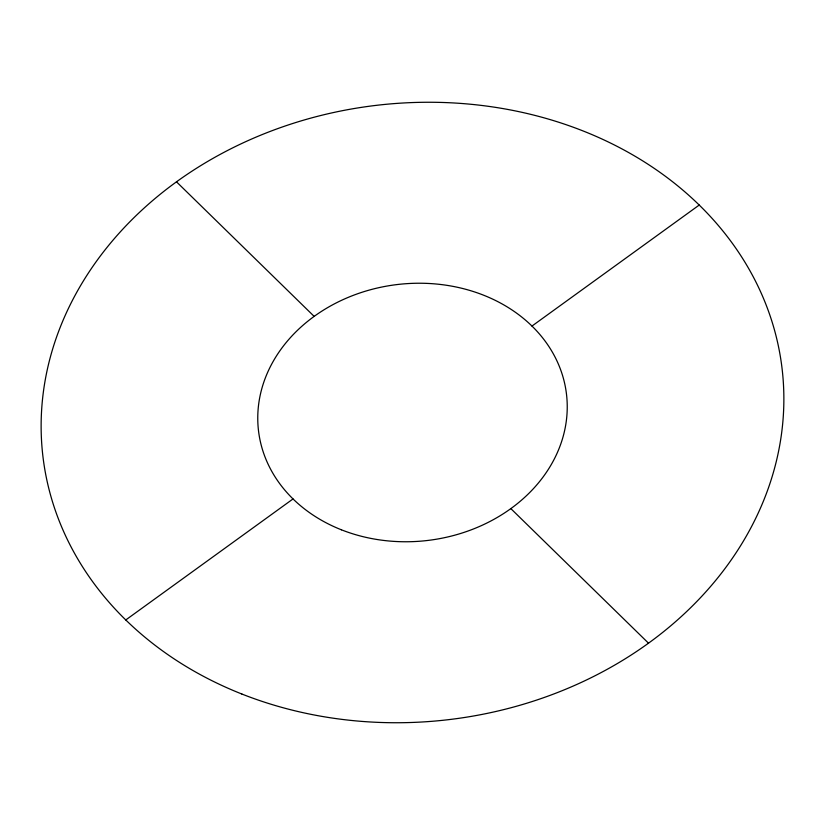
<?xml version="1.0" encoding="UTF-8"?>
<svg xmlns="http://www.w3.org/2000/svg" width="825" height="825" viewBox="0 0 825 825"><rect width="100%" height="100%" fill="white"/><g stroke="black" fill="none" stroke-linecap="round" stroke-linejoin="round"><path stroke-width="1.24" d="M125.771 619.957L293.03 498.939M531.97 326.061L699.229 205.043M176.488 181.82L314.16 316.387M510.84 508.613L648.512 643.18M341.385 529.794A155.079 128.865 -6.8 0 0 567.074 400.898A155.079 128.865 -6.8 0 0 329.041 306.797A155.079 128.865 -6.8 0 0 341.385 529.794M241.828 694.011A372.178 309.272 -6.8 0 0 783.472 384.667A372.178 309.272 -6.8 0 0 212.19 158.823A372.178 309.272 -6.8 0 0 241.828 694.011"/></g></svg>
